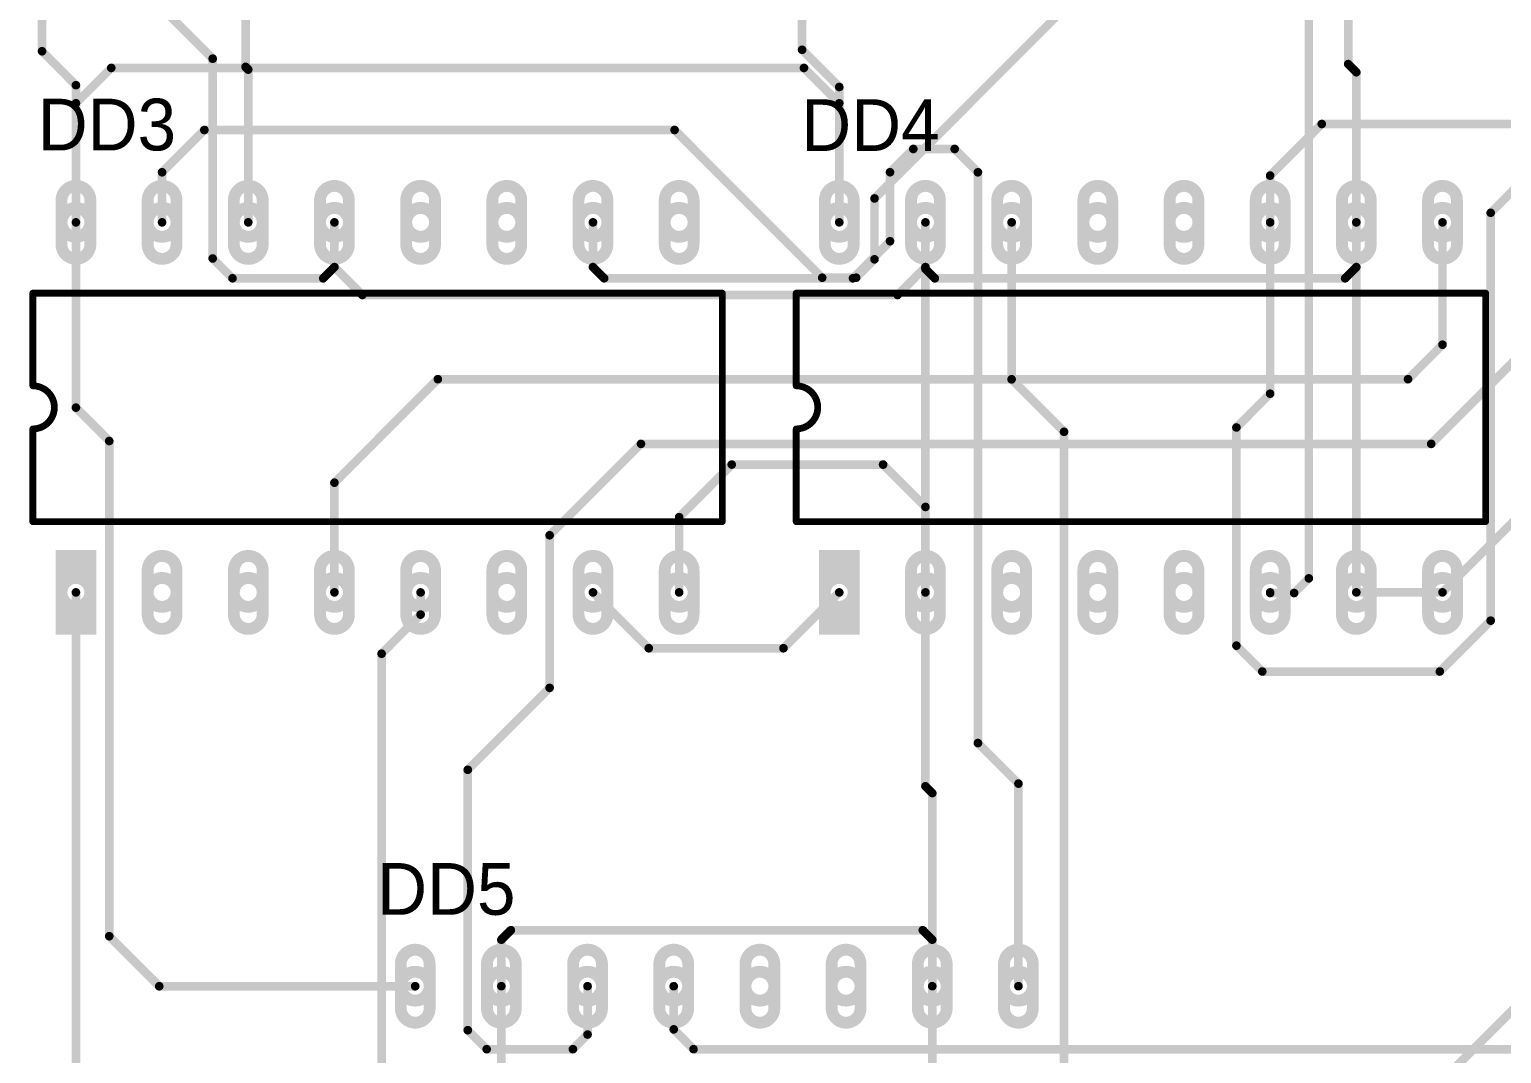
# Model space of a CAD drawing. Extents: x -328 to 170, y -164 to 109.
# Drawn here: x 88.63 to 132.02, y 61.42 to 91.58 of the extents above; entities that cross this region are included whole.
import ezdxf

# ---------------------------------------------------------------- set-up
doc = ezdxf.new("R2010")
doc.units = 0
doc.header["$MEASUREMENT"] = 0
for name, color, linetype in [('BOTTOMLAYER', 5, 'CONTINUOUS'), ('TOPLAYER', 1, 'CONTINUOUS'), ('TOPOVERLAY', 2, 'CONTINUOUS')]:
    doc.layers.add(name, color=color, linetype=linetype)

msp = doc.modelspace()

# ---------------------------------------------------------------- linework, layer by layer
at = {"layer": 'BOTTOMLAYER'}
for points, const_width in [([(113.538, 86.604), (120, 93.066)], 0.254), ([(90, 89.408), (91.041, 90.449)], 0.254), ([(91.041, 90.449), (111.459, 90.449)], 0.254), ([(111.459, 90.449), (112.5, 89.408)], 0.254), ([(90, 85.9), (90, 89.408)], 0.254), ([(112.5, 85.9), (112.5, 89.408)], 0.254), ([(92.54, 87.376), (93.785, 88.621)], 0.254), ([(93.785, 88.621), (107.645, 88.621)], 0.254), ([(107.645, 88.621), (111.997, 84.269)], 0.254), ([(125.2, 87.278), (126.721, 88.798)], 0.254), ([(126.721, 88.798), (146.152, 88.798)], 0.254), ([(92.54, 85.9), (92.54, 87.376)], 0.254), ([(125.2, 85.9), (125.2, 87.278)], 0.254), ([(89.575, 85.25), (89.575, 86.55)], 0.35), ([(90.425, 85.25), (90.425, 86.55)], 0.35), ([(92.115, 85.25), (92.115, 86.55)], 0.35), ([(92.965, 85.25), (92.965, 86.55)], 0.35), ([(94.655, 85.25), (94.655, 86.55)], 0.35), ([(95.505, 85.25), (95.505, 86.55)], 0.35), ([(97.195, 85.25), (97.195, 86.55)], 0.35), ([(98.045, 85.25), (98.045, 86.55)], 0.35), ([(99.735, 85.25), (99.735, 86.55)], 0.35), ([(100.585, 85.25), (100.585, 86.55)], 0.35), ([(102.275, 85.25), (102.275, 86.55)], 0.35), ([(103.125, 85.25), (103.125, 86.55)], 0.35), ([(104.815, 85.25), (104.815, 86.55)], 0.35), ([(105.665, 85.25), (105.665, 86.55)], 0.35), ([(107.355, 85.25), (107.355, 86.55)], 0.35), ([(108.205, 85.25), (108.205, 86.55)], 0.35), ([(112.075, 85.25), (112.075, 86.55)], 0.35), ([(112.925, 85.25), (112.925, 86.55)], 0.35), ([(113.538, 84.811), (113.538, 86.604)], 0.254), ([(114.615, 85.25), (114.615, 86.55)], 0.35), ([(115.465, 85.25), (115.465, 86.55)], 0.35), ([(117.155, 85.25), (117.155, 86.55)], 0.35), ([(118.005, 85.25), (118.005, 86.55)], 0.35), ([(119.695, 85.25), (119.695, 86.55)], 0.35), ([(120.545, 85.25), (120.545, 86.55)], 0.35), ([(122.235, 85.25), (122.235, 86.55)], 0.35), ([(123.085, 85.25), (123.085, 86.55)], 0.35), ([(124.775, 85.25), (124.775, 86.55)], 0.35), ([(125.625, 85.25), (125.625, 86.55)], 0.35), ([(127.315, 85.25), (127.315, 86.55)], 0.35), ([(128.165, 85.25), (128.165, 86.55)], 0.35), ([(129.855, 85.25), (129.855, 86.55)], 0.35), ([(130.705, 85.25), (130.705, 86.55)], 0.35), ([(97.62, 84.582), (97.62, 85.9)], 0.254), ([(115.04, 84.582), (115.04, 85.9)], 0.254), ([(127.74, 84.582), (127.74, 85.9)], 0.254), ([(130.28, 82.296), (130.28, 85.9)], 0.254), ([(97.62, 84.582), (98.441, 83.761)], 0.254), ([(112.996, 84.269), (113.538, 84.811)], 0.254), ([(114.219, 83.761), (115.04, 84.582)], 0.254), ([(115.04, 84.528), (115.04, 84.582)], 0.254), ([(115.04, 84.528), (115.316, 84.252)], 0.254), ([(127.41, 84.252), (127.74, 84.582)], 0.254), ([(111.997, 84.269), (112.996, 84.269)], 0.254), ([(115.316, 84.252), (127.41, 84.252)], 0.254), ([(129.946, 79.375), (135, 84.429)], 0.254), ([(98.441, 83.761), (114.219, 83.761)], 0.254), ([(129.264, 81.28), (130.28, 82.296)], 0.254), ([(97.62, 78.232), (100.668, 81.28)], 0.254), ([(100.668, 81.28), (129.264, 81.28)], 0.254), ([(103.962, 76.683), (106.655, 79.375)], 0.254), ([(106.655, 79.375), (129.946, 79.375)], 0.254), ([(107.78, 77.216), (109.329, 78.765)], 0.254), ([(109.329, 78.765), (113.792, 78.765)], 0.254), ([(113.792, 78.765), (115.04, 77.517)], 0.254), ([(97.62, 75), (97.62, 78.232)], 0.254), ([(107.78, 75), (107.78, 77.216)], 0.254), ([(115.04, 75), (115.04, 77.517)], 0.254), ([(130.28, 75), (132.7, 77.42)], 0.254), ([(103.962, 72.187), (103.962, 76.683)], 0.254), ([(89.575, 73.75), (89.575, 76.25)], 0.35), ([(90.425, 73.75), (90.425, 76.25)], 0.35), ([(112.075, 73.75), (112.075, 76.25)], 0.35), ([(112.925, 73.75), (112.925, 76.25)], 0.35), ([(89.4, 75.75), (90.6, 75.75)], 1), ([(111.9, 75.75), (113.1, 75.75)], 1), ([(92.115, 74.35), (92.115, 75.65)], 0.35), ([(92.965, 74.35), (92.965, 75.65)], 0.35), ([(94.655, 74.35), (94.655, 75.65)], 0.35), ([(95.505, 74.35), (95.505, 75.65)], 0.35), ([(97.195, 74.35), (97.195, 75.65)], 0.35), ([(98.045, 74.35), (98.045, 75.65)], 0.35), ([(99.735, 74.35), (99.735, 75.65)], 0.35), ([(100.585, 74.35), (100.585, 75.65)], 0.35), ([(102.275, 74.35), (102.275, 75.65)], 0.35), ([(103.125, 74.35), (103.125, 75.65)], 0.35), ([(104.815, 74.35), (104.815, 75.65)], 0.35), ([(105.665, 74.35), (105.665, 75.65)], 0.35), ([(107.355, 74.35), (107.355, 75.65)], 0.35), ([(108.205, 74.35), (108.205, 75.65)], 0.35), ([(114.615, 74.35), (114.615, 75.65)], 0.35), ([(115.465, 74.35), (115.465, 75.65)], 0.35), ([(117.155, 74.35), (117.155, 75.65)], 0.35), ([(118.005, 74.35), (118.005, 75.65)], 0.35), ([(119.695, 74.35), (119.695, 75.65)], 0.35), ([(120.545, 74.35), (120.545, 75.65)], 0.35), ([(122.235, 74.35), (122.235, 75.65)], 0.35), ([(123.085, 74.35), (123.085, 75.65)], 0.35), ([(124.775, 74.35), (124.775, 75.65)], 0.35), ([(125.625, 74.35), (125.625, 75.65)], 0.35), ([(127.315, 74.35), (127.315, 75.65)], 0.35), ([(128.165, 74.35), (128.165, 75.65)], 0.35), ([(129.855, 74.35), (129.855, 75.65)], 0.35), ([(130.705, 74.35), (130.705, 75.65)], 0.35), ([(100.16, 74.346), (100.16, 75)], 0.254), ([(105.24, 75), (106.885, 73.355)], 0.254), ([(110.855, 73.355), (112.5, 75)], 0.254), ([(127.74, 75), (130.28, 75)], 0.254), ([(89.4, 74.25), (90.6, 74.25)], 1), ([(111.9, 74.25), (113.1, 74.25)], 1), ([(99.009, 73.195), (100.16, 74.346)], 0.254), ([(106.885, 73.355), (110.855, 73.355)], 0.254), ([(99.009, 60.452), (99.009, 73.195)], 0.254), ([(101.549, 69.774), (103.962, 72.187)], 0.254), ([(101.549, 62.103), (101.549, 69.774)], 0.254), ([(102.54, 64.77), (102.819, 65.049)], 0.254), ([(102.819, 65.049), (114.961, 65.049)], 0.254), ([(114.961, 65.049), (115.24, 64.77)], 0.254), ([(102.54, 63.4), (102.54, 64.77)], 0.254), ([(115.24, 63.4), (115.24, 64.77)], 0.254), ([(99.575, 62.75), (99.575, 64.05)], 0.35), ([(100.425, 62.75), (100.425, 64.05)], 0.35), ([(102.115, 62.75), (102.115, 64.05)], 0.35), ([(102.965, 62.75), (102.965, 64.05)], 0.35), ([(104.655, 62.75), (104.655, 64.05)], 0.35), ([(105.505, 62.75), (105.505, 64.05)], 0.35), ([(107.195, 62.75), (107.195, 64.05)], 0.35), ([(108.045, 62.75), (108.045, 64.05)], 0.35), ([(109.735, 62.75), (109.735, 64.05)], 0.35), ([(110.585, 62.75), (110.585, 64.05)], 0.35), ([(112.275, 62.75), (112.275, 64.05)], 0.35), ([(113.125, 62.75), (113.125, 64.05)], 0.35), ([(114.815, 62.75), (114.815, 64.05)], 0.35), ([(115.665, 62.75), (115.665, 64.05)], 0.35), ([(117.355, 62.75), (117.355, 64.05)], 0.35), ([(118.205, 62.75), (118.205, 64.05)], 0.35), ([(105.08, 61.976), (105.08, 63.4)], 0.254), ([(107.62, 62.128), (107.62, 63.4)], 0.254), ([(101.549, 62.103), (102.108, 61.544)], 0.254), ([(104.648, 61.544), (105.08, 61.976)], 0.254), ([(107.62, 62.128), (108.204, 61.544)], 0.254), ([(102.108, 61.544), (104.648, 61.544)], 0.254), ([(108.204, 61.544), (163.728, 61.544)], 0.254)]:
    msp.add_lwpolyline(points, dxfattribs=dict(at, const_width=const_width))
for points, const_width in [([(90.978, 90.449, 1), (91.105, 90.449, 1)], 0.127), ([(90.978, 90.449, 1), (91.105, 90.449, 1)], 0.127), ([(111.395, 90.449, 1), (111.522, 90.449, 1)], 0.127), ([(111.395, 90.449, 1), (111.522, 90.449, 1)], 0.127), ([(89.936, 89.408, 1), (90.063, 89.408, 1)], 0.127), ([(89.936, 89.408, 1), (90.063, 89.408, 1)], 0.127), ([(112.436, 89.408, 1), (112.563, 89.408, 1)], 0.127), ([(112.436, 89.408, 1), (112.563, 89.408, 1)], 0.127), ([(93.721, 88.621, 1), (93.848, 88.621, 1)], 0.127), ([(93.721, 88.621, 1), (93.848, 88.621, 1)], 0.127), ([(107.582, 88.621, 1), (107.709, 88.621, 1)], 0.127), ([(107.582, 88.621, 1), (107.709, 88.621, 1)], 0.127), ([(126.657, 88.798, 1), (126.784, 88.798, 1)], 0.127), ([(126.657, 88.798, 1), (126.784, 88.798, 1)], 0.127), ([(92.476, 87.376, 1), (92.603, 87.376, 1)], 0.127), ([(92.476, 87.376, 1), (92.603, 87.376, 1)], 0.127), ([(125.136, 87.278, 1), (125.263, 87.278, 1)], 0.127), ([(125.136, 87.278, 1), (125.263, 87.278, 1)], 0.127), ([(89.575, 85.9, 1), (90.425, 85.9, 1)], 0.35), ([(92.115, 85.9, 1), (92.965, 85.9, 1)], 0.35), ([(94.655, 85.9, 1), (95.505, 85.9, 1)], 0.35), ([(97.195, 85.9, 1), (98.045, 85.9, 1)], 0.35), ([(99.735, 85.9, 1), (100.585, 85.9, 1)], 0.35), ([(102.275, 85.9, 1), (103.125, 85.9, 1)], 0.35), ([(104.815, 85.9, 1), (105.665, 85.9, 1)], 0.35), ([(107.355, 85.9, 1), (108.205, 85.9, 1)], 0.35), ([(112.075, 85.9, 1), (112.925, 85.9, 1)], 0.35), ([(113.475, 86.604, 1), (113.602, 86.604, 1)], 0.127), ([(113.475, 86.604, 1), (113.602, 86.604, 1)], 0.127), ([(114.615, 85.9, 1), (115.465, 85.9, 1)], 0.35), ([(117.155, 85.9, 1), (118.005, 85.9, 1)], 0.35), ([(119.695, 85.9, 1), (120.545, 85.9, 1)], 0.35), ([(122.235, 85.9, 1), (123.085, 85.9, 1)], 0.35), ([(124.775, 85.9, 1), (125.625, 85.9, 1)], 0.35), ([(127.315, 85.9, 1), (128.165, 85.9, 1)], 0.35), ([(129.855, 85.9, 1), (130.705, 85.9, 1)], 0.35), ([(89.936, 85.9, 1), (90.063, 85.9, 1)], 0.127), ([(92.476, 85.9, 1), (92.603, 85.9, 1)], 0.127), ([(97.556, 85.9, 1), (97.683, 85.9, 1)], 0.127), ([(112.436, 85.9, 1), (112.563, 85.9, 1)], 0.127), ([(114.976, 85.9, 1), (115.103, 85.9, 1)], 0.127), ([(125.136, 85.9, 1), (125.263, 85.9, 1)], 0.127), ([(127.676, 85.9, 1), (127.803, 85.9, 1)], 0.127), ([(130.216, 85.9, 1), (130.343, 85.9, 1)], 0.127), ([(97.556, 84.582, 1), (97.683, 84.582, 1)], 0.127), ([(97.556, 84.582, 1), (97.683, 84.582, 1)], 0.127), ([(113.475, 84.811, 1), (113.602, 84.811, 1)], 0.127), ([(113.475, 84.811, 1), (113.602, 84.811, 1)], 0.127), ([(114.976, 84.582, 1), (115.103, 84.582, 1)], 0.127), ([(114.976, 84.582, 1), (115.103, 84.582, 1)], 0.127), ([(114.976, 84.582, 1), (115.103, 84.582, 1)], 0.127), ([(114.976, 84.528, 1), (115.103, 84.528, 1)], 0.127), ([(114.976, 84.528, 1), (115.103, 84.528, 1)], 0.127), ([(127.676, 84.582, 1), (127.803, 84.582, 1)], 0.127), ([(127.676, 84.582, 1), (127.803, 84.582, 1)], 0.127), ([(111.933, 84.269, 1), (112.06, 84.269, 1)], 0.127), ([(111.933, 84.269, 1), (112.06, 84.269, 1)], 0.127), ([(112.933, 84.269, 1), (113.06, 84.269, 1)], 0.127), ([(112.933, 84.269, 1), (113.06, 84.269, 1)], 0.127), ([(115.252, 84.252, 1), (115.379, 84.252, 1)], 0.127), ([(115.252, 84.252, 1), (115.379, 84.252, 1)], 0.127), ([(127.346, 84.252, 1), (127.473, 84.252, 1)], 0.127), ([(127.346, 84.252, 1), (127.473, 84.252, 1)], 0.127), ([(98.378, 83.761, 1), (98.505, 83.761, 1)], 0.127), ([(98.378, 83.761, 1), (98.505, 83.761, 1)], 0.127), ([(114.155, 83.761, 1), (114.282, 83.761, 1)], 0.127), ([(114.155, 83.761, 1), (114.282, 83.761, 1)], 0.127), ([(130.216, 82.296, 1), (130.343, 82.296, 1)], 0.127), ([(130.216, 82.296, 1), (130.343, 82.296, 1)], 0.127), ([(100.604, 81.28, 1), (100.731, 81.28, 1)], 0.127), ([(100.604, 81.28, 1), (100.731, 81.28, 1)], 0.127), ([(129.2, 81.28, 1), (129.327, 81.28, 1)], 0.127), ([(129.2, 81.28, 1), (129.327, 81.28, 1)], 0.127), ([(106.591, 79.375, 1), (106.718, 79.375, 1)], 0.127), ([(106.591, 79.375, 1), (106.718, 79.375, 1)], 0.127), ([(129.883, 79.375, 1), (130.01, 79.375, 1)], 0.127), ([(129.883, 79.375, 1), (130.01, 79.375, 1)], 0.127), ([(109.266, 78.765, 1), (109.393, 78.765, 1)], 0.127), ([(109.266, 78.765, 1), (109.393, 78.765, 1)], 0.127), ([(113.728, 78.765, 1), (113.856, 78.765, 1)], 0.127), ([(113.728, 78.765, 1), (113.856, 78.765, 1)], 0.127), ([(97.556, 78.232, 1), (97.683, 78.232, 1)], 0.127), ([(97.556, 78.232, 1), (97.683, 78.232, 1)], 0.127), ([(107.716, 77.216, 1), (107.843, 77.216, 1)], 0.127), ([(107.716, 77.216, 1), (107.843, 77.216, 1)], 0.127), ([(114.976, 77.517, 1), (115.103, 77.517, 1)], 0.127), ([(114.976, 77.517, 1), (115.103, 77.517, 1)], 0.127), ([(103.899, 76.683, 1), (104.026, 76.683, 1)], 0.127), ([(103.899, 76.683, 1), (104.026, 76.683, 1)], 0.127), ([(89.575, 75, 1), (90.425, 75, 1)], 0.35), ([(92.115, 75, 1), (92.965, 75, 1)], 0.35), ([(94.655, 75, 1), (95.505, 75, 1)], 0.35), ([(97.195, 75, 1), (98.045, 75, 1)], 0.35), ([(99.735, 75, 1), (100.585, 75, 1)], 0.35), ([(102.275, 75, 1), (103.125, 75, 1)], 0.35), ([(104.815, 75, 1), (105.665, 75, 1)], 0.35), ([(107.355, 75, 1), (108.205, 75, 1)], 0.35), ([(112.075, 75, 1), (112.925, 75, 1)], 0.35), ([(114.615, 75, 1), (115.465, 75, 1)], 0.35), ([(117.155, 75, 1), (118.005, 75, 1)], 0.35), ([(119.695, 75, 1), (120.545, 75, 1)], 0.35), ([(122.235, 75, 1), (123.085, 75, 1)], 0.35), ([(124.775, 75, 1), (125.625, 75, 1)], 0.35), ([(127.315, 75, 1), (128.165, 75, 1)], 0.35), ([(129.855, 75, 1), (130.705, 75, 1)], 0.35), ([(97.556, 75, 1), (97.683, 75, 1)], 0.127), ([(100.096, 75, 1), (100.223, 75, 1)], 0.127), ([(105.176, 75, 1), (105.303, 75, 1)], 0.127), ([(107.716, 75, 1), (107.843, 75, 1)], 0.127), ([(112.436, 75, 1), (112.563, 75, 1)], 0.127), ([(114.976, 75, 1), (115.103, 75, 1)], 0.127), ([(127.676, 75, 1), (127.803, 75, 1)], 0.127), ([(130.216, 75, 1), (130.343, 75, 1)], 0.127), ([(130.216, 75, 1), (130.343, 75, 1)], 0.127), ([(100.096, 74.346, 1), (100.223, 74.346, 1)], 0.127), ([(100.096, 74.346, 1), (100.223, 74.346, 1)], 0.127), ([(106.821, 73.355, 1), (106.948, 73.355, 1)], 0.127), ([(106.821, 73.355, 1), (106.948, 73.355, 1)], 0.127), ([(110.792, 73.355, 1), (110.919, 73.355, 1)], 0.127), ([(110.792, 73.355, 1), (110.919, 73.355, 1)], 0.127), ([(98.946, 73.195, 1), (99.073, 73.195, 1)], 0.127), ([(98.946, 73.195, 1), (99.073, 73.195, 1)], 0.127), ([(103.899, 72.187, 1), (104.026, 72.187, 1)], 0.127), ([(103.899, 72.187, 1), (104.026, 72.187, 1)], 0.127), ([(101.486, 69.774, 1), (101.613, 69.774, 1)], 0.127), ([(101.486, 69.774, 1), (101.613, 69.774, 1)], 0.127), ([(102.756, 65.049, 1), (102.883, 65.049, 1)], 0.127), ([(102.756, 65.049, 1), (102.883, 65.049, 1)], 0.127), ([(114.897, 65.049, 1), (115.024, 65.049, 1)], 0.127), ([(114.897, 65.049, 1), (115.024, 65.049, 1)], 0.127), ([(102.477, 64.77, 1), (102.604, 64.77, 1)], 0.127), ([(102.477, 64.77, 1), (102.604, 64.77, 1)], 0.127), ([(115.177, 64.77, 1), (115.304, 64.77, 1)], 0.127), ([(115.177, 64.77, 1), (115.304, 64.77, 1)], 0.127), ([(99.575, 63.4, 1), (100.425, 63.4, 1)], 0.35), ([(102.115, 63.4, 1), (102.965, 63.4, 1)], 0.35), ([(104.655, 63.4, 1), (105.505, 63.4, 1)], 0.35), ([(107.195, 63.4, 1), (108.045, 63.4, 1)], 0.35), ([(109.735, 63.4, 1), (110.585, 63.4, 1)], 0.35), ([(112.275, 63.4, 1), (113.125, 63.4, 1)], 0.35), ([(114.815, 63.4, 1), (115.665, 63.4, 1)], 0.35), ([(117.355, 63.4, 1), (118.205, 63.4, 1)], 0.35), ([(102.477, 63.4, 1), (102.604, 63.4, 1)], 0.127), ([(105.017, 63.4, 1), (105.144, 63.4, 1)], 0.127), ([(107.557, 63.4, 1), (107.684, 63.4, 1)], 0.127), ([(115.177, 63.4, 1), (115.304, 63.4, 1)], 0.127), ([(101.486, 62.103, 1), (101.613, 62.103, 1)], 0.127), ([(101.486, 62.103, 1), (101.613, 62.103, 1)], 0.127), ([(105.017, 61.976, 1), (105.144, 61.976, 1)], 0.127), ([(105.017, 61.976, 1), (105.144, 61.976, 1)], 0.127), ([(107.557, 62.128, 1), (107.684, 62.128, 1)], 0.127), ([(107.557, 62.128, 1), (107.684, 62.128, 1)], 0.127), ([(102.044, 61.544, 1), (102.171, 61.544, 1)], 0.127), ([(102.044, 61.544, 1), (102.171, 61.544, 1)], 0.127), ([(104.585, 61.544, 1), (104.712, 61.544, 1)], 0.127), ([(104.585, 61.544, 1), (104.712, 61.544, 1)], 0.127), ([(108.141, 61.544, 1), (108.267, 61.544, 1)], 0.127), ([(108.141, 61.544, 1), (108.267, 61.544, 1)], 0.127)]:
    msp.add_lwpolyline(points, format="xyb", close=True, dxfattribs=dict(at, const_width=const_width))
at = {"layer": 'BOTTOMLAYER', "const_width": 0.35}
for points in [[(89.575, 86.55, -1), (90.425, 86.55)], [(92.115, 86.55, -1), (92.965, 86.55)], [(94.655, 86.55, -1), (95.505, 86.55)], [(97.195, 86.55, -1), (98.045, 86.55)], [(99.735, 86.55, -1), (100.585, 86.55)], [(102.275, 86.55, -1), (103.125, 86.55)], [(104.815, 86.55, -1), (105.665, 86.55)], [(107.355, 86.55, -1), (108.205, 86.55)], [(112.075, 86.55, -1), (112.925, 86.55)], [(114.615, 86.55, -1), (115.465, 86.55)], [(117.155, 86.55, -1), (118.005, 86.55)], [(119.695, 86.55, -1), (120.545, 86.55)], [(122.235, 86.55, -1), (123.085, 86.55)], [(124.775, 86.55, -1), (125.625, 86.55)], [(127.315, 86.55, -1), (128.165, 86.55)], [(129.855, 86.55, -1), (130.705, 86.55)], [(90.425, 85.25, -1), (89.575, 85.25)], [(92.965, 85.25, -1), (92.115, 85.25)], [(95.505, 85.25, -1), (94.655, 85.25)], [(98.045, 85.25, -1), (97.195, 85.25)], [(100.585, 85.25, -1), (99.735, 85.25)], [(103.125, 85.25, -1), (102.275, 85.25)], [(105.665, 85.25, -1), (104.815, 85.25)], [(108.205, 85.25, -1), (107.355, 85.25)], [(112.925, 85.25, -1), (112.075, 85.25)], [(115.465, 85.25, -1), (114.615, 85.25)], [(118.005, 85.25, -1), (117.155, 85.25)], [(120.545, 85.25, -1), (119.695, 85.25)], [(123.085, 85.25, -1), (122.235, 85.25)], [(125.625, 85.25, -1), (124.775, 85.25)], [(128.165, 85.25, -1), (127.315, 85.25)], [(130.705, 85.25, -1), (129.855, 85.25)], [(92.115, 75.65, -1), (92.965, 75.65)], [(94.655, 75.65, -1), (95.505, 75.65)], [(97.195, 75.65, -1), (98.045, 75.65)], [(99.735, 75.65, -1), (100.585, 75.65)], [(102.275, 75.65, -1), (103.125, 75.65)], [(104.815, 75.65, -1), (105.665, 75.65)], [(107.355, 75.65, -1), (108.205, 75.65)], [(114.615, 75.65, -1), (115.465, 75.65)], [(117.155, 75.65, -1), (118.005, 75.65)], [(119.695, 75.65, -1), (120.545, 75.65)], [(122.235, 75.65, -1), (123.085, 75.65)], [(124.775, 75.65, -1), (125.625, 75.65)], [(127.315, 75.65, -1), (128.165, 75.65)], [(129.855, 75.65, -1), (130.705, 75.65)], [(92.965, 74.35, -1), (92.115, 74.35)], [(95.505, 74.35, -1), (94.655, 74.35)], [(98.045, 74.35, -1), (97.195, 74.35)], [(100.585, 74.35, -1), (99.735, 74.35)], [(103.125, 74.35, -1), (102.275, 74.35)], [(105.665, 74.35, -1), (104.815, 74.35)], [(108.205, 74.35, -1), (107.355, 74.35)], [(115.465, 74.35, -1), (114.615, 74.35)], [(118.005, 74.35, -1), (117.155, 74.35)], [(120.545, 74.35, -1), (119.695, 74.35)], [(123.085, 74.35, -1), (122.235, 74.35)], [(125.625, 74.35, -1), (124.775, 74.35)], [(128.165, 74.35, -1), (127.315, 74.35)], [(130.705, 74.35, -1), (129.855, 74.35)], [(99.575, 64.05, -1), (100.425, 64.05)], [(102.115, 64.05, -1), (102.965, 64.05)], [(104.655, 64.05, -1), (105.505, 64.05)], [(107.195, 64.05, -1), (108.045, 64.05)], [(109.735, 64.05, -1), (110.585, 64.05)], [(112.275, 64.05, -1), (113.125, 64.05)], [(114.815, 64.05, -1), (115.665, 64.05)], [(117.355, 64.05, -1), (118.205, 64.05)], [(100.425, 62.75, -1), (99.575, 62.75)], [(102.965, 62.75, -1), (102.115, 62.75)], [(105.505, 62.75, -1), (104.655, 62.75)], [(108.045, 62.75, -1), (107.195, 62.75)], [(110.585, 62.75, -1), (109.735, 62.75)], [(113.125, 62.75, -1), (112.275, 62.75)], [(115.665, 62.75, -1), (114.815, 62.75)], [(118.205, 62.75, -1), (117.355, 62.75)]]:
    msp.add_lwpolyline(points, format="xyb", dxfattribs=at)
at = {"layer": 'TOPLAYER'}
for points, const_width in [([(89.002, 90.94), (89.002, 99.517)], 0.254), ([(111.404, 90.983), (111.404, 99.438)], 0.254), ([(126.34, 75.413), (126.34, 96.42)], 0.254), ([(95, 90.479), (95, 95)], 0.254), ([(127.5, 90.562), (127.5, 95)], 0.254), ([(92.5, 92.253), (94.031, 90.722)], 0.254), ([(131.699, 86.182), (137.668, 92.151)], 0.254), ([(89.002, 90.94), (90, 89.941)], 0.254), ([(94.031, 84.836), (94.031, 90.722)], 0.254), ([(111.404, 90.983), (112.5, 89.887)], 0.254), ([(127.5, 90.562), (127.74, 90.322)], 0.254), ([(95, 90.479), (95.08, 90.399)], 0.254), ([(95.08, 85.9), (95.08, 90.399)], 0.254), ([(127.74, 85.9), (127.74, 90.322)], 0.254), ([(90, 85.9), (90, 89.941)], 0.254), ([(112.5, 85.9), (112.5, 89.887)], 0.254), ([(113.995, 87.376), (114.681, 88.062)], 0.254), ([(114.681, 88.062), (115.9, 88.062)], 0.254), ([(115.9, 88.062), (116.586, 87.376)], 0.254), ([(113.995, 85.344), (113.995, 87.376)], 0.254), ([(116.586, 70.561), (116.586, 87.376)], 0.254), ([(89.575, 85.25), (89.575, 86.55)], 0.35), ([(90.425, 85.25), (90.425, 86.55)], 0.35), ([(92.115, 85.25), (92.115, 86.55)], 0.35), ([(92.965, 85.25), (92.965, 86.55)], 0.35), ([(94.655, 85.25), (94.655, 86.55)], 0.35), ([(95.505, 85.25), (95.505, 86.55)], 0.35), ([(97.195, 85.25), (97.195, 86.55)], 0.35), ([(98.045, 85.25), (98.045, 86.55)], 0.35), ([(99.735, 85.25), (99.735, 86.55)], 0.35), ([(100.585, 85.25), (100.585, 86.55)], 0.35), ([(102.275, 85.25), (102.275, 86.55)], 0.35), ([(103.125, 85.25), (103.125, 86.55)], 0.35), ([(104.815, 85.25), (104.815, 86.55)], 0.35), ([(105.665, 85.25), (105.665, 86.55)], 0.35), ([(107.355, 85.25), (107.355, 86.55)], 0.35), ([(108.205, 85.25), (108.205, 86.55)], 0.35), ([(112.075, 85.25), (112.075, 86.55)], 0.35), ([(112.925, 85.25), (112.925, 86.55)], 0.35), ([(114.615, 85.25), (114.615, 86.55)], 0.35), ([(115.465, 85.25), (115.465, 86.55)], 0.35), ([(117.155, 85.25), (117.155, 86.55)], 0.35), ([(118.005, 85.25), (118.005, 86.55)], 0.35), ([(119.695, 85.25), (119.695, 86.55)], 0.35), ([(120.545, 85.25), (120.545, 86.55)], 0.35), ([(122.235, 85.25), (122.235, 86.55)], 0.35), ([(123.085, 85.25), (123.085, 86.55)], 0.35), ([(124.775, 85.25), (124.775, 86.55)], 0.35), ([(125.625, 85.25), (125.625, 86.55)], 0.35), ([(127.315, 85.25), (127.315, 86.55)], 0.35), ([(128.165, 85.25), (128.165, 86.55)], 0.35), ([(129.855, 85.25), (129.855, 86.55)], 0.35), ([(130.705, 85.25), (130.705, 86.55)], 0.35), ([(90, 80.442), (90, 85.9)], 0.254), ([(97.62, 84.582), (97.62, 85.9)], 0.254), ([(105.24, 84.582), (105.24, 85.9)], 0.254), ([(115.04, 75), (115.04, 85.9)], 0.254), ([(117.58, 81.277), (117.58, 85.9)], 0.254), ([(125.2, 80.852), (125.2, 85.9)], 0.254), ([(127.74, 75), (127.74, 85.9)], 0.254), ([(131.699, 74.168), (131.699, 86.182)], 0.254), ([(112.903, 84.252), (113.995, 85.344)], 0.254), ([(94.031, 84.836), (94.615, 84.252)], 0.254), ([(97.29, 84.252), (97.62, 84.582)], 0.254), ([(105.24, 84.582), (105.57, 84.252)], 0.254), ([(94.615, 84.252), (97.29, 84.252)], 0.254), ([(105.57, 84.252), (112.903, 84.252)], 0.254), ([(117.58, 81.277), (119.126, 79.731)], 0.254), ([(124.206, 79.858), (125.2, 80.852)], 0.254), ([(90, 80.442), (90.983, 79.459)], 0.254), ([(119.126, 55.194), (119.126, 79.731)], 0.254), ([(124.206, 73.431), (124.206, 79.858)], 0.254), ([(90.983, 64.872), (90.983, 79.459)], 0.254), ([(89.575, 73.75), (89.575, 76.25)], 0.35), ([(90.425, 73.75), (90.425, 76.25)], 0.35), ([(112.075, 73.75), (112.075, 76.25)], 0.35), ([(112.925, 73.75), (112.925, 76.25)], 0.35), ([(89.4, 75.75), (90.6, 75.75)], 1), ([(111.9, 75.75), (113.1, 75.75)], 1), ([(92.115, 74.35), (92.115, 75.65)], 0.35), ([(92.965, 74.35), (92.965, 75.65)], 0.35), ([(94.655, 74.35), (94.655, 75.65)], 0.35), ([(95.505, 74.35), (95.505, 75.65)], 0.35), ([(97.195, 74.35), (97.195, 75.65)], 0.35), ([(98.045, 74.35), (98.045, 75.65)], 0.35), ([(99.735, 74.35), (99.735, 75.65)], 0.35), ([(100.585, 74.35), (100.585, 75.65)], 0.35), ([(102.275, 74.35), (102.275, 75.65)], 0.35), ([(103.125, 74.35), (103.125, 75.65)], 0.35), ([(104.815, 74.35), (104.815, 75.65)], 0.35), ([(105.665, 74.35), (105.665, 75.65)], 0.35), ([(107.355, 74.35), (107.355, 75.65)], 0.35), ([(108.205, 74.35), (108.205, 75.65)], 0.35), ([(114.615, 74.35), (114.615, 75.65)], 0.35), ([(115.465, 74.35), (115.465, 75.65)], 0.35), ([(117.155, 74.35), (117.155, 75.65)], 0.35), ([(118.005, 74.35), (118.005, 75.65)], 0.35), ([(119.695, 74.35), (119.695, 75.65)], 0.35), ([(120.545, 74.35), (120.545, 75.65)], 0.35), ([(122.235, 74.35), (122.235, 75.65)], 0.35), ([(123.085, 74.35), (123.085, 75.65)], 0.35), ([(124.775, 74.35), (124.775, 75.65)], 0.35), ([(125.625, 74.35), (125.625, 75.65)], 0.35), ([(125.908, 74.981), (126.34, 75.413)], 0.254), ([(127.315, 74.35), (127.315, 75.65)], 0.35), ([(128.165, 74.35), (128.165, 75.65)], 0.35), ([(129.855, 74.35), (129.855, 75.65)], 0.35), ([(130.705, 74.35), (130.705, 75.65)], 0.35), ([(90, 53.848), (90, 75)], 0.254), ([(115.04, 69.288), (115.04, 75)], 0.254), ([(125.2, 74.981), (125.2, 75)], 0.254), ([(125.2, 74.981), (125.908, 74.981)], 0.254), ([(89.4, 74.25), (90.6, 74.25)], 1), ([(111.9, 74.25), (113.1, 74.25)], 1), ([(130.2, 72.669), (131.699, 74.168)], 0.254), ([(124.206, 73.431), (124.968, 72.669)], 0.254), ([(124.968, 72.669), (130.2, 72.669)], 0.254), ([(116.586, 70.561), (117.78, 69.367)], 0.254), ([(117.78, 63.4), (117.78, 69.367)], 0.254), ([(115.04, 69.288), (115.24, 69.088)], 0.254), ([(115.24, 63.4), (115.24, 69.088)], 0.254), ([(119.888, 50.241), (135, 65.353)], 0.254), ([(90.983, 64.872), (92.456, 63.398)], 0.254), ([(99.575, 62.75), (99.575, 64.05)], 0.35), ([(100.425, 62.75), (100.425, 64.05)], 0.35), ([(102.115, 62.75), (102.115, 64.05)], 0.35), ([(102.965, 62.75), (102.965, 64.05)], 0.35), ([(104.655, 62.75), (104.655, 64.05)], 0.35), ([(105.505, 62.75), (105.505, 64.05)], 0.35), ([(107.195, 62.75), (107.195, 64.05)], 0.35), ([(108.045, 62.75), (108.045, 64.05)], 0.35), ([(109.735, 62.75), (109.735, 64.05)], 0.35), ([(110.585, 62.75), (110.585, 64.05)], 0.35), ([(112.275, 62.75), (112.275, 64.05)], 0.35), ([(113.125, 62.75), (113.125, 64.05)], 0.35), ([(114.815, 62.75), (114.815, 64.05)], 0.35), ([(115.665, 62.75), (115.665, 64.05)], 0.35), ([(117.355, 62.75), (117.355, 64.05)], 0.35), ([(118.205, 62.75), (118.205, 64.05)], 0.35), ([(92.456, 63.398), (100, 63.398)], 0.254), ([(100, 63.398), (100, 63.4)], 0.254), ([(102.54, 52.5), (102.54, 63.4)], 0.254), ([(115.24, 52.5), (115.24, 63.4)], 0.254)]:
    msp.add_lwpolyline(points, dxfattribs=dict(at, const_width=const_width))
for points, const_width in [([(88.938, 90.94, 1), (89.065, 90.94, 1)], 0.127), ([(88.938, 90.94, 1), (89.065, 90.94, 1)], 0.127), ([(93.967, 90.722, 1), (94.094, 90.722, 1)], 0.127), ([(93.967, 90.722, 1), (94.094, 90.722, 1)], 0.127), ([(111.341, 90.983, 1), (111.468, 90.983, 1)], 0.127), ([(111.341, 90.983, 1), (111.468, 90.983, 1)], 0.127), ([(127.437, 90.562, 1), (127.564, 90.562, 1)], 0.127), ([(127.437, 90.562, 1), (127.564, 90.562, 1)], 0.127), ([(94.936, 90.479, 1), (95.063, 90.479, 1)], 0.127), ([(94.936, 90.479, 1), (95.063, 90.479, 1)], 0.127), ([(95.016, 90.399, 1), (95.143, 90.399, 1)], 0.127), ([(95.016, 90.399, 1), (95.143, 90.399, 1)], 0.127), ([(127.676, 90.322, 1), (127.803, 90.322, 1)], 0.127), ([(127.676, 90.322, 1), (127.803, 90.322, 1)], 0.127), ([(89.936, 89.941, 1), (90.063, 89.941, 1)], 0.127), ([(89.936, 89.941, 1), (90.063, 89.941, 1)], 0.127), ([(112.436, 89.887, 1), (112.563, 89.887, 1)], 0.127), ([(112.436, 89.887, 1), (112.563, 89.887, 1)], 0.127), ([(114.618, 88.062, 1), (114.745, 88.062, 1)], 0.127), ([(114.618, 88.062, 1), (114.745, 88.062, 1)], 0.127), ([(115.837, 88.062, 1), (115.964, 88.062, 1)], 0.127), ([(115.837, 88.062, 1), (115.964, 88.062, 1)], 0.127), ([(113.932, 87.376, 1), (114.059, 87.376, 1)], 0.127), ([(113.932, 87.376, 1), (114.059, 87.376, 1)], 0.127), ([(116.522, 87.376, 1), (116.65, 87.376, 1)], 0.127), ([(116.522, 87.376, 1), (116.65, 87.376, 1)], 0.127), ([(89.575, 85.9, 1), (90.425, 85.9, 1)], 0.35), ([(92.115, 85.9, 1), (92.965, 85.9, 1)], 0.35), ([(94.655, 85.9, 1), (95.505, 85.9, 1)], 0.35), ([(97.195, 85.9, 1), (98.045, 85.9, 1)], 0.35), ([(99.735, 85.9, 1), (100.585, 85.9, 1)], 0.35), ([(102.275, 85.9, 1), (103.125, 85.9, 1)], 0.35), ([(104.815, 85.9, 1), (105.665, 85.9, 1)], 0.35), ([(107.355, 85.9, 1), (108.205, 85.9, 1)], 0.35), ([(112.075, 85.9, 1), (112.925, 85.9, 1)], 0.35), ([(114.615, 85.9, 1), (115.465, 85.9, 1)], 0.35), ([(117.155, 85.9, 1), (118.005, 85.9, 1)], 0.35), ([(119.695, 85.9, 1), (120.545, 85.9, 1)], 0.35), ([(122.235, 85.9, 1), (123.085, 85.9, 1)], 0.35), ([(124.775, 85.9, 1), (125.625, 85.9, 1)], 0.35), ([(127.315, 85.9, 1), (128.165, 85.9, 1)], 0.35), ([(129.855, 85.9, 1), (130.705, 85.9, 1)], 0.35), ([(89.936, 85.9, 1), (90.063, 85.9, 1)], 0.127), ([(89.936, 85.9, 1), (90.063, 85.9, 1)], 0.127), ([(95.016, 85.9, 1), (95.143, 85.9, 1)], 0.127), ([(97.556, 85.9, 1), (97.683, 85.9, 1)], 0.127), ([(105.176, 85.9, 1), (105.303, 85.9, 1)], 0.127), ([(112.436, 85.9, 1), (112.563, 85.9, 1)], 0.127), ([(114.976, 85.9, 1), (115.103, 85.9, 1)], 0.127), ([(117.516, 85.9, 1), (117.643, 85.9, 1)], 0.127), ([(125.136, 85.9, 1), (125.263, 85.9, 1)], 0.127), ([(127.676, 85.9, 1), (127.803, 85.9, 1)], 0.127), ([(127.676, 85.9, 1), (127.803, 85.9, 1)], 0.127), ([(131.636, 86.182, 1), (131.762, 86.182, 1)], 0.127), ([(131.636, 86.182, 1), (131.762, 86.182, 1)], 0.127), ([(113.932, 85.344, 1), (114.059, 85.344, 1)], 0.127), ([(113.932, 85.344, 1), (114.059, 85.344, 1)], 0.127), ([(93.967, 84.836, 1), (94.094, 84.836, 1)], 0.127), ([(93.967, 84.836, 1), (94.094, 84.836, 1)], 0.127), ([(97.556, 84.582, 1), (97.683, 84.582, 1)], 0.127), ([(97.556, 84.582, 1), (97.683, 84.582, 1)], 0.127), ([(105.176, 84.582, 1), (105.303, 84.582, 1)], 0.127), ([(105.176, 84.582, 1), (105.303, 84.582, 1)], 0.127), ([(94.551, 84.252, 1), (94.678, 84.252, 1)], 0.127), ([(94.551, 84.252, 1), (94.678, 84.252, 1)], 0.127), ([(97.226, 84.252, 1), (97.353, 84.252, 1)], 0.127), ([(97.226, 84.252, 1), (97.353, 84.252, 1)], 0.127), ([(105.507, 84.252, 1), (105.634, 84.252, 1)], 0.127), ([(105.507, 84.252, 1), (105.634, 84.252, 1)], 0.127), ([(112.84, 84.252, 1), (112.966, 84.252, 1)], 0.127), ([(112.84, 84.252, 1), (112.966, 84.252, 1)], 0.127), ([(117.516, 81.277, 1), (117.643, 81.277, 1)], 0.127), ([(117.516, 81.277, 1), (117.643, 81.277, 1)], 0.127), ([(125.136, 80.852, 1), (125.263, 80.852, 1)], 0.127), ([(125.136, 80.852, 1), (125.263, 80.852, 1)], 0.127), ([(89.936, 80.442, 1), (90.063, 80.442, 1)], 0.127), ([(89.936, 80.442, 1), (90.063, 80.442, 1)], 0.127), ([(119.062, 79.731, 1), (119.189, 79.731, 1)], 0.127), ([(119.062, 79.731, 1), (119.189, 79.731, 1)], 0.127), ([(124.142, 79.858, 1), (124.269, 79.858, 1)], 0.127), ([(124.142, 79.858, 1), (124.269, 79.858, 1)], 0.127), ([(90.919, 79.459, 1), (91.046, 79.459, 1)], 0.127), ([(90.919, 79.459, 1), (91.046, 79.459, 1)], 0.127), ([(89.575, 75, 1), (90.425, 75, 1)], 0.35), ([(92.115, 75, 1), (92.965, 75, 1)], 0.35), ([(94.655, 75, 1), (95.505, 75, 1)], 0.35), ([(97.195, 75, 1), (98.045, 75, 1)], 0.35), ([(99.735, 75, 1), (100.585, 75, 1)], 0.35), ([(102.275, 75, 1), (103.125, 75, 1)], 0.35), ([(104.815, 75, 1), (105.665, 75, 1)], 0.35), ([(107.355, 75, 1), (108.205, 75, 1)], 0.35), ([(112.075, 75, 1), (112.925, 75, 1)], 0.35), ([(114.615, 75, 1), (115.465, 75, 1)], 0.35), ([(117.155, 75, 1), (118.005, 75, 1)], 0.35), ([(119.695, 75, 1), (120.545, 75, 1)], 0.35), ([(122.235, 75, 1), (123.085, 75, 1)], 0.35), ([(124.775, 75, 1), (125.625, 75, 1)], 0.35), ([(126.276, 75.413, 1), (126.403, 75.413, 1)], 0.127), ([(126.276, 75.413, 1), (126.403, 75.413, 1)], 0.127), ([(127.315, 75, 1), (128.165, 75, 1)], 0.35), ([(129.855, 75, 1), (130.705, 75, 1)], 0.35), ([(89.936, 75, 1), (90.063, 75, 1)], 0.127), ([(114.976, 75, 1), (115.103, 75, 1)], 0.127), ([(114.976, 75, 1), (115.103, 75, 1)], 0.127), ([(125.136, 75, 1), (125.263, 75, 1)], 0.127), ([(125.136, 74.981, 1), (125.263, 74.981, 1)], 0.127), ([(125.136, 74.981, 1), (125.263, 74.981, 1)], 0.127), ([(125.844, 74.981, 1), (125.971, 74.981, 1)], 0.127), ([(125.844, 74.981, 1), (125.971, 74.981, 1)], 0.127), ([(127.676, 75, 1), (127.803, 75, 1)], 0.127), ([(131.636, 74.168, 1), (131.762, 74.168, 1)], 0.127), ([(131.636, 74.168, 1), (131.762, 74.168, 1)], 0.127), ([(124.142, 73.431, 1), (124.269, 73.431, 1)], 0.127), ([(124.142, 73.431, 1), (124.269, 73.431, 1)], 0.127), ([(124.904, 72.669, 1), (125.031, 72.669, 1)], 0.127), ([(124.904, 72.669, 1), (125.031, 72.669, 1)], 0.127), ([(130.137, 72.669, 1), (130.264, 72.669, 1)], 0.127), ([(130.137, 72.669, 1), (130.264, 72.669, 1)], 0.127), ([(116.522, 70.561, 1), (116.65, 70.561, 1)], 0.127), ([(116.522, 70.561, 1), (116.65, 70.561, 1)], 0.127), ([(117.717, 69.367, 1), (117.844, 69.367, 1)], 0.127), ([(117.717, 69.367, 1), (117.844, 69.367, 1)], 0.127), ([(114.976, 69.288, 1), (115.103, 69.288, 1)], 0.127), ([(114.976, 69.288, 1), (115.103, 69.288, 1)], 0.127), ([(115.177, 69.088, 1), (115.304, 69.088, 1)], 0.127), ([(115.177, 69.088, 1), (115.304, 69.088, 1)], 0.127), ([(90.919, 64.872, 1), (91.046, 64.872, 1)], 0.127), ([(90.919, 64.872, 1), (91.046, 64.872, 1)], 0.127), ([(99.575, 63.4, 1), (100.425, 63.4, 1)], 0.35), ([(102.115, 63.4, 1), (102.965, 63.4, 1)], 0.35), ([(104.655, 63.4, 1), (105.505, 63.4, 1)], 0.35), ([(107.195, 63.4, 1), (108.045, 63.4, 1)], 0.35), ([(109.735, 63.4, 1), (110.585, 63.4, 1)], 0.35), ([(112.275, 63.4, 1), (113.125, 63.4, 1)], 0.35), ([(114.815, 63.4, 1), (115.665, 63.4, 1)], 0.35), ([(117.355, 63.4, 1), (118.205, 63.4, 1)], 0.35), ([(92.392, 63.398, 1), (92.519, 63.398, 1)], 0.127), ([(92.392, 63.398, 1), (92.519, 63.398, 1)], 0.127), ([(99.937, 63.4, 1), (100.064, 63.4, 1)], 0.127), ([(99.937, 63.398, 1), (100.064, 63.398, 1)], 0.127), ([(99.937, 63.398, 1), (100.064, 63.398, 1)], 0.127), ([(102.477, 63.4, 1), (102.604, 63.4, 1)], 0.127), ([(115.177, 63.4, 1), (115.304, 63.4, 1)], 0.127), ([(115.177, 63.4, 1), (115.304, 63.4, 1)], 0.127), ([(117.717, 63.4, 1), (117.844, 63.4, 1)], 0.127)]:
    msp.add_lwpolyline(points, format="xyb", close=True, dxfattribs=dict(at, const_width=const_width))
at = {"layer": 'TOPLAYER', "const_width": 0.35}
for points in [[(89.575, 86.55, -1), (90.425, 86.55)], [(92.115, 86.55, -1), (92.965, 86.55)], [(94.655, 86.55, -1), (95.505, 86.55)], [(97.195, 86.55, -1), (98.045, 86.55)], [(99.735, 86.55, -1), (100.585, 86.55)], [(102.275, 86.55, -1), (103.125, 86.55)], [(104.815, 86.55, -1), (105.665, 86.55)], [(107.355, 86.55, -1), (108.205, 86.55)], [(112.075, 86.55, -1), (112.925, 86.55)], [(114.615, 86.55, -1), (115.465, 86.55)], [(117.155, 86.55, -1), (118.005, 86.55)], [(119.695, 86.55, -1), (120.545, 86.55)], [(122.235, 86.55, -1), (123.085, 86.55)], [(124.775, 86.55, -1), (125.625, 86.55)], [(127.315, 86.55, -1), (128.165, 86.55)], [(129.855, 86.55, -1), (130.705, 86.55)], [(90.425, 85.25, -1), (89.575, 85.25)], [(92.965, 85.25, -1), (92.115, 85.25)], [(95.505, 85.25, -1), (94.655, 85.25)], [(98.045, 85.25, -1), (97.195, 85.25)], [(100.585, 85.25, -1), (99.735, 85.25)], [(103.125, 85.25, -1), (102.275, 85.25)], [(105.665, 85.25, -1), (104.815, 85.25)], [(108.205, 85.25, -1), (107.355, 85.25)], [(112.925, 85.25, -1), (112.075, 85.25)], [(115.465, 85.25, -1), (114.615, 85.25)], [(118.005, 85.25, -1), (117.155, 85.25)], [(120.545, 85.25, -1), (119.695, 85.25)], [(123.085, 85.25, -1), (122.235, 85.25)], [(125.625, 85.25, -1), (124.775, 85.25)], [(128.165, 85.25, -1), (127.315, 85.25)], [(130.705, 85.25, -1), (129.855, 85.25)], [(92.115, 75.65, -1), (92.965, 75.65)], [(94.655, 75.65, -1), (95.505, 75.65)], [(97.195, 75.65, -1), (98.045, 75.65)], [(99.735, 75.65, -1), (100.585, 75.65)], [(102.275, 75.65, -1), (103.125, 75.65)], [(104.815, 75.65, -1), (105.665, 75.65)], [(107.355, 75.65, -1), (108.205, 75.65)], [(114.615, 75.65, -1), (115.465, 75.65)], [(117.155, 75.65, -1), (118.005, 75.65)], [(119.695, 75.65, -1), (120.545, 75.65)], [(122.235, 75.65, -1), (123.085, 75.65)], [(124.775, 75.65, -1), (125.625, 75.65)], [(127.315, 75.65, -1), (128.165, 75.65)], [(129.855, 75.65, -1), (130.705, 75.65)], [(92.965, 74.35, -1), (92.115, 74.35)], [(95.505, 74.35, -1), (94.655, 74.35)], [(98.045, 74.35, -1), (97.195, 74.35)], [(100.585, 74.35, -1), (99.735, 74.35)], [(103.125, 74.35, -1), (102.275, 74.35)], [(105.665, 74.35, -1), (104.815, 74.35)], [(108.205, 74.35, -1), (107.355, 74.35)], [(115.465, 74.35, -1), (114.615, 74.35)], [(118.005, 74.35, -1), (117.155, 74.35)], [(120.545, 74.35, -1), (119.695, 74.35)], [(123.085, 74.35, -1), (122.235, 74.35)], [(125.625, 74.35, -1), (124.775, 74.35)], [(128.165, 74.35, -1), (127.315, 74.35)], [(130.705, 74.35, -1), (129.855, 74.35)], [(99.575, 64.05, -1), (100.425, 64.05)], [(102.115, 64.05, -1), (102.965, 64.05)], [(104.655, 64.05, -1), (105.505, 64.05)], [(107.195, 64.05, -1), (108.045, 64.05)], [(109.735, 64.05, -1), (110.585, 64.05)], [(112.275, 64.05, -1), (113.125, 64.05)], [(114.815, 64.05, -1), (115.665, 64.05)], [(117.355, 64.05, -1), (118.205, 64.05)], [(100.425, 62.75, -1), (99.575, 62.75)], [(102.965, 62.75, -1), (102.115, 62.75)], [(105.505, 62.75, -1), (104.655, 62.75)], [(108.045, 62.75, -1), (107.195, 62.75)], [(110.585, 62.75, -1), (109.735, 62.75)], [(113.125, 62.75, -1), (112.275, 62.75)], [(115.665, 62.75, -1), (114.815, 62.75)], [(118.205, 62.75, -1), (117.355, 62.75)]]:
    msp.add_lwpolyline(points, format="xyb", dxfattribs=at)
at = {"layer": 'TOPOVERLAY', "const_width": 0.2}
for points in [[(88.73, 83.815), (109.05, 83.815)], [(88.73, 81.085), (88.73, 83.815)], [(109.05, 77.085), (109.05, 83.815)], [(111.23, 83.815), (131.55, 83.815)], [(111.23, 81.085), (111.23, 83.815)], [(131.55, 77.085), (131.55, 83.815)], [(88.73, 77.085), (88.73, 79.815)], [(111.23, 77.085), (111.23, 79.815)], [(88.73, 77.085), (109.05, 77.085)], [(111.23, 77.085), (131.55, 77.085)]]:
    msp.add_lwpolyline(points, dxfattribs=at)
at = {"layer": 'TOPOVERLAY', "const_width": 0.1}
for points in [[(88.68, 83.815, 1), (88.78, 83.815, 1)], [(88.68, 83.815, 1), (88.78, 83.815, 1)], [(109, 83.815, 1), (109.1, 83.815, 1)], [(109, 83.815, 1), (109.1, 83.815, 1)], [(111.18, 83.815, 1), (111.28, 83.815, 1)], [(111.18, 83.815, 1), (111.28, 83.815, 1)], [(131.5, 83.815, 1), (131.6, 83.815, 1)], [(131.5, 83.815, 1), (131.6, 83.815, 1)], [(88.68, 81.085, 1), (88.78, 81.085, 1)], [(88.68, 81.085, 1), (88.78, 81.085, 1)], [(111.18, 81.085, 1), (111.28, 81.085, 1)], [(111.18, 81.085, 1), (111.28, 81.085, 1)], [(88.68, 79.815, 1), (88.78, 79.815, 1)], [(88.68, 79.815, 1), (88.78, 79.815, 1)], [(111.18, 79.815, 1), (111.28, 79.815, 1)], [(111.18, 79.815, 1), (111.28, 79.815, 1)], [(88.68, 77.085, 1), (88.78, 77.085, 1)], [(88.68, 77.085, 1), (88.78, 77.085, 1)], [(109, 77.085, 1), (109.1, 77.085, 1)], [(109, 77.085, 1), (109.1, 77.085, 1)], [(111.18, 77.085, 1), (111.28, 77.085, 1)], [(111.18, 77.085, 1), (111.28, 77.085, 1)], [(131.5, 77.085, 1), (131.6, 77.085, 1)], [(131.5, 77.085, 1), (131.6, 77.085, 1)]]:
    msp.add_lwpolyline(points, format="xyb", close=True, dxfattribs=at)
at = {"layer": 'TOPOVERLAY', "const_width": 0.2}
for points in [[(88.73, 81.085, -1), (88.73, 79.815)], [(111.23, 81.085, -1), (111.23, 79.815)]]:
    msp.add_lwpolyline(points, format="xyb", dxfattribs=at)

# ---------------------------------------------------------------- texts
at = {"layer": 'TOPOVERLAY'}
for s, p in [('DD3', (88.875, 88.019)), ('DD4', (111.379, 88.004)), ('DD5', (98.878, 65.503))]:
    msp.add_text(s, height=1.524, dxfattribs=at).set_placement(p)

doc.saveas('drawing.dxf')
